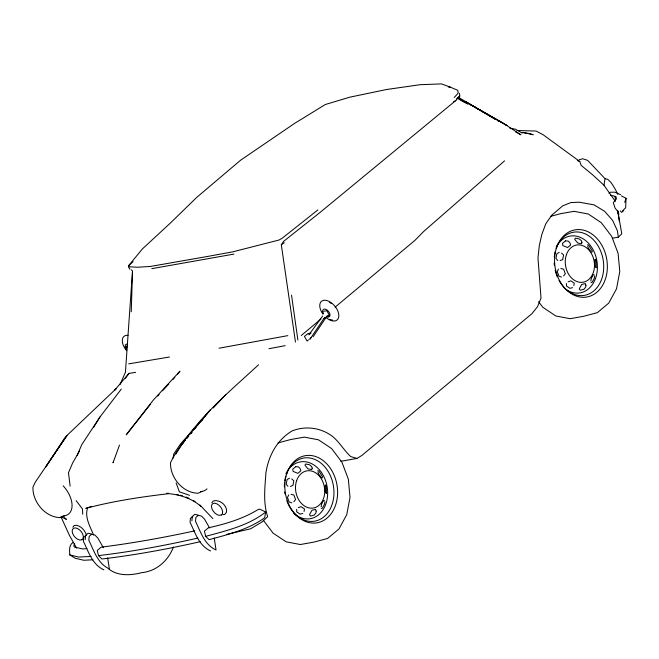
<?xml version="1.0" encoding="UTF-8"?>
<svg xmlns="http://www.w3.org/2000/svg" width="659" height="659" viewBox="0 0 659 659"><rect width="100%" height="100%" fill="white"/><g stroke="black" fill="none" stroke-linecap="round" stroke-linejoin="round"><path stroke-width="0.99" d="M621.338 195.847L626.05 198.285L625.646 207.832L622.598 210.765M131.248 311.756L132.5 271.203L131.446 269.844M132.5 271.203L125.441 372.236L119.946 384.691M85.192 539.713L85.629 535.454L88.067 533.263L91.659 534.045M191.884 520.783L192.313 516.524L194.751 514.333L198.351 515.116M577.333 160.549L579.805 161.529L581.172 165.376L592.787 174.948L603.974 185.245L615.086 201.02M321.114 506.911L321.493 504.316L323.569 500.519L324.5 500.7M590.868 281.096L591.255 278.502L593.331 274.704L594.261 274.877M326.477 493.616L326.312 486.919L325.678 485.016M596.238 267.801L596.074 261.104L595.439 259.201M173.078 458.112L173.704 454.109L180.574 443.853L202.939 418.935L201.646 420.483M265.659 512.027L264.687 517.76C248.369 529.506 228.253 534.49 209.117 539.663L205.674 536.41L204.43 531.105L208.318 527.851C225.765 523.913 243.278 518.79 258.583 509.259L260 509.209L265.659 512.027C248.583 525.52 226.737 530.635 206.152 536.228L205.674 536.41M304.054 511.466L304.499 508.954L301.023 506.639L298.37 507.677M573.816 285.652L574.261 283.139L570.785 280.825L568.132 281.863M603.974 185.245L605.011 178.63L587.606 160.343L582.721 158.753L579.154 159.733M91.486 506.31L87.639 507.768C84.393 517.307 90.126 526.393 93.594 534.951M324.945 501.771L324.442 504.341L322.366 508.138L321.271 508.501M594.706 275.956L594.204 278.526L592.128 282.324L591.032 282.678M129.938 269.333L128.513 266.73L128.769 265.519L142.328 248.995L170.038 223.36L196.58 197.535L240.683 160.137L294.68 123.348L325.332 104.509L349.69 97.203L386.676 89.492L420.178 84.698L441.489 83.899L450.286 87.145L457.791 90.291L458.178 93.108L454.208 97.524M325.184 485.238L325.233 491.441L325.908 493.171M594.945 259.415L594.995 265.626L595.67 267.356M624.707 202.395L626.05 198.285M74.656 543.477L73.783 546.006L74.451 547.11L82.877 548.963L86.963 548.593M119.493 445.097L113.002 462.816L113.373 461.835M77.095 455.624L81.716 444.743L99.946 417.007L121.281 389.123M288.733 494.893L287.472 497.446L289.177 501.96L291.756 502.891M558.494 269.07L557.234 271.623L558.939 276.146L561.517 277.077M173.441 547.028C168.267 560.661 156.471 571.304 141.644 572.671C130.919 575.488 118.118 576.246 108.892 569.137M175.978 454.01C196.506 418.704 228.953 392.138 258.55 364.765M79.607 450.904L72.614 463.005L68.487 472.783L70.126 486.087M93.553 427.469L99.946 417.007M309.771 339.55L323.866 318.561L325.2 317.44M313.124 336.749L327.21 315.76M295.471 342.062L281.311 244.794L283.675 241.301L319.475 212.923L455.839 100.498L459.801 96.082L459.422 93.257M72.852 527.216L74.022 525.602L76.386 525.272C81.255 526.236 84.805 530.33 86.42 534.853M322.721 315.958L308.873 334.83L311.015 333.042L307.844 333.602L304.442 336.444L307.127 341.049L308.519 339.879M125.334 378.282L129.032 373.373L135.597 372.368M293.856 501.738L295.57 499.514L293.865 495L291.072 494.349M563.618 275.915L565.331 273.699L563.626 269.185L560.834 268.534M211.786 502.817L213.203 501.005C219.62 499.052 227.742 505.494 226.441 512.331L224.851 514.292L222.882 514.728M150.343 404.379L126.207 434.841L153.25 400.153L179.948 371.19L177.403 374.254M185.459 439.784C179.693 446.827 174.503 454.479 170.524 462.659C169.956 477.553 182.914 493.179 198.219 493.212L202.115 491.4M186.736 438.21L188.647 435.854M189.924 434.281L191.835 431.925M193.112 430.36L210.155 410.12L201.086 421.06M185.533 439.808L180.994 445.278L185.508 439.858M186.827 438.251L188.771 435.904M190.715 433.564L192.008 431.999M193.952 429.652L195.896 427.312M197.198 425.747L199.784 422.625M187.453 437.535L188.738 435.978M190.673 433.655L191.967 432.106M194.545 429.009L195.838 427.46M129.032 373.373L114.715 390.128L116.083 388.744L67.061 435.368L64.277 438.63L45.71 466.984L67.061 435.368L35.289 482.149L32.95 487.067C32.382 501.96 45.339 517.587 60.644 517.62L64.533 515.808M157.765 396.043L159.132 394.543M162.551 390.803L168.696 384.065M172.798 379.576L174.849 377.327M213.277 407.921L225.683 394.7M612.368 238.237L618.364 237.174L621.783 233.821L617.681 210.287M73.198 542.349C68.758 544.944 69.508 550.545 69.813 554.911L75.266 558.28L83.882 560.274L92.935 559.779M128.769 265.519L133.077 261.607M623.669 210.633L621.659 212.412L620.308 210.938M86.065 535.273L83.726 537.34L83.355 541.196C88.52 551.797 92.276 564.623 103.891 569.878M192.757 516.343L190.418 518.411L190.039 522.266C195.204 532.867 198.96 545.701 210.583 550.949M301.278 335.489L320.908 319.063M335.036 307.234L415.112 240.197L423.894 231.268L504.555 160.87M309.911 338.718L311.295 337.556M608.965 193.367L610.325 192.23L614.798 192.197L620.605 194.636M456.629 98.685L459.801 96.082M317.852 209.949L282.052 238.327L278.963 240.041L232.668 251.862L207.676 256.425L150.565 266.425L137.789 267.249L128.513 266.73M281.311 244.794L284.268 242.685M453.458 101.956L455.839 100.498M559.227 252.323L556.839 253.789L555.974 258.394L557.703 260.478M289.474 478.137L287.077 479.604L286.212 484.208L287.942 486.293M340.851 461.292L356.923 458.442L361.791 455.501L531.945 313.676L537.522 306.649L541.023 298.156L537.975 257.875L539.342 245.395L541.871 234.307L545.767 223.813L551.797 215.163L562.77 205.814L570.9 202.568L579.31 202.198L594.097 204.891L604.567 211.267L612.631 220.394L617.392 230.765L618.364 237.174M323.866 318.561L329.393 315.373L326.848 310.719L323.676 311.287M560.101 260.593L562.704 259.638L563.569 255.033L561.517 253.072M290.339 486.416L292.942 485.452L293.807 480.848L291.756 478.887M87.639 507.768L85.785 508.377C112.887 501.128 140.861 496.944 168.712 493.665C180.582 494.711 192.107 498.674 201.193 506.573M572.556 287.621L569.961 288.345L566.485 286.022L566.402 283.518M302.794 513.435L300.199 514.16L296.723 511.845L296.641 509.333M550.693 216.325L560.405 213.73L574.071 211.308L588.265 214.002L601.321 222.701L611.684 236.359L618.093 253.328L619.773 271.557L616.519 288.848L608.735 303.115L597.359 312.646L583.75 316.279L570.093 318.701L555.899 316.007L542.835 307.308L538.568 301.682M278.016 442.922L290.652 439.545L304.31 437.123L318.503 439.817L331.559 448.524L341.922 462.173L348.331 479.142L350.011 497.372L346.758 514.663L338.981 528.938L327.597 538.461L313.989 542.093L300.331 544.523L286.138 541.822L273.073 533.123L263.328 520.272M226.671 534.367L250.552 528.831L262.068 521.912L267.686 516.697C262.974 502.562 264.926 487.38 265.931 472.816C268.526 455.723 276.961 439.957 292.102 430.912C304.829 425.928 318.725 427.353 330.2 434.759C338.742 440.434 343.265 449.792 350.728 456.563L356.923 458.442M197.791 538.098C165.014 545.52 131.899 551.674 98.52 555.619L97.244 550.454L101.181 547.151C132.558 543.214 163.729 537.571 194.636 530.89M200.237 541.698C167.781 549.038 134.98 555.092 101.923 559.005L98.52 555.619M268.996 348.702L285.158 345.678M151.792 268.666L233.896 254.102M287.818 335.637L219.019 348.216M127.673 346.057L126.083 346.337L126.932 347.894M327.943 315.628L329.393 315.373M169.487 357.005L128.694 363.867M91.074 556.41L78.578 557.053L69.813 554.911M166.529 493.327L168.572 493.261M517.142 130.515L536.121 131.05L543.082 134.708L579.805 161.529M448.309 86.98L450.286 87.145M592.153 252.035L591.156 251.903L588.396 248.27L587.647 246.087M322.391 477.849L321.394 477.717L318.635 474.085L317.885 471.902M176.431 494.522L178.383 494.893M180.335 495.263L182.296 495.634M605.324 178.82L607.656 179.273L610.959 182.403A72.292 55.397 79.9 0 1 617.821 194.347M509.728 128.077L515.42 129.205L522.332 133.143M610.481 195.13L616 196.596L616.404 198.894L613.282 202.684L615.111 208.178L618.554 212.322M189.545 495.313L179.413 491.853L176.101 482.923M587.54 244.761L588.627 245.164L592.425 251.203M317.778 470.575L318.865 470.979L322.663 477.017M186.093 497.051L188.911 498.286M463.236 101.725L468.063 103.99L457.601 98.1M61.378 516.92L66.427 519.341L64.203 517.562M458.302 97.219L495.716 119.51M515.577 131.825L520.907 134.815L503.229 123.233L468.879 103.718L507.043 125.548L465.122 101.371L494.794 119.015M497.454 120.548L499.192 121.594M457.461 98.15L462.412 101.214M193.482 500.502L195.089 501.623M199.908 505L212.89 518.625M617.689 212.7L619.073 214.224M76.147 500.659L82.523 509.045L82.704 514.267M209.562 527.925L204.545 519.152L201.572 516.088L198.219 515.379L195.88 517.439L195.509 521.294C200.674 531.895 204.43 544.729 216.045 549.985L214.208 537.958M103.372 547.728L97.861 538.082L94.88 535.017L91.535 534.309L89.187 536.368L88.817 540.223C93.982 550.825 97.738 563.659 109.361 568.915L107.672 557.885M76.609 548.107L69.492 535.462L60.892 516.631M617.887 211.597L619.312 221.276M291.525 295.133L297.884 340.044M615.069 196.39L615.539 201.044M206.975 488.879A23.526 13.831 50.1 0 1 200.394 491.573M63.198 485.815A23.526 13.831 50.1 0 1 62.811 515.981M126.676 349.814A4.704 2.768 50.1 0 1 125.202 345.81A4.704 2.768 50.1 0 1 127.401 344.122M126.726 350.712A12.167 7.15 50.1 0 1 122.302 339.978A12.167 7.15 50.1 0 1 128.027 335.307M286.344 474.414A32.044 24.556 79.9 0 1 322.523 464.488A32.044 24.556 79.9 0 1 327.589 513.015A32.044 24.556 79.9 0 1 289.746 507.084M289.276 506.244A32.044 24.556 79.9 0 1 286.822 500.807M284.985 493.986A32.044 24.556 79.9 0 1 284.672 491.968M284.334 486.886A32.044 24.556 79.9 0 1 284.507 482.94M284.746 480.971A32.044 24.556 79.9 0 1 285.767 476.202M289.046 468.829A28.839 22.101 79.9 0 1 319.426 469.826A28.839 22.101 79.9 0 1 323.602 508.855A28.839 22.101 79.9 0 1 293.815 513.386M285.948 473.796A28.839 22.101 79.9 0 1 288.469 469.57M556.097 248.6A32.044 24.556 79.9 0 1 589.747 236.548A32.044 24.556 79.9 0 1 600.711 281.533A32.044 24.556 79.9 0 1 566.04 289.375M564.672 288.082A32.044 24.556 79.9 0 1 559.038 280.429M557.316 276.871A32.044 24.556 79.9 0 1 555.15 270.141M554.318 265.132A32.044 24.556 79.9 0 1 554.153 263.098M554.268 257.117A32.044 24.556 79.9 0 1 555.282 251.31M556.163 247.076A28.839 22.101 79.9 0 1 586.584 241.375A28.839 22.101 79.9 0 1 594.451 280.989A28.839 22.101 79.9 0 1 564.326 288.205M323.363 313.626A4.704 2.768 50.1 0 1 324.879 309.087A4.704 2.768 50.1 0 1 329.97 314.351A4.704 2.768 50.1 0 1 326.189 316.542M323.042 314.252A12.167 7.15 50.1 0 1 325.068 300.24A12.167 7.15 50.1 0 1 338.817 315.076A12.167 7.15 50.1 0 1 326.098 317.556M332.77 320.15A11.187 6.582 50.1 0 1 329.904 319.318M323.248 313.552A11.187 6.582 50.1 0 1 322.21 311.88M329.64 302.432A11.187 6.582 50.1 0 1 331.197 303.437M316.155 511.054L315.908 512.99L314.129 515.099L310.504 516.063L309.491 514.704L311.938 510.321L315.554 509.349L316.155 511.054M585.917 285.24L585.67 287.176L583.89 289.285L580.266 290.248L579.253 288.889L581.699 284.499L585.316 283.535L585.917 285.24M312.193 468.121L311.781 469.57L308 468.854L304.928 465.205L305.595 463.994L309.368 464.71L311.616 466.473L312.193 468.121M581.955 242.298L581.535 243.756L577.762 243.031L574.689 239.39L575.356 238.171L579.129 238.896L581.378 240.659L581.955 242.298M295.726 466.679L292.695 469.216L293.14 471.407L297.852 473.343L300.883 470.806L300.092 468.524L298.511 466.918L295.726 466.679M565.488 240.864L562.457 243.402L562.901 245.593L567.613 247.52L570.645 244.991L569.854 242.71L568.272 241.103L565.488 240.864M81.996 539.713L79.986 540.067A7.134 4.193 50.1 0 1 72.169 531.253A7.134 4.193 50.1 0 1 79.632 529.935A7.134 4.193 50.1 0 1 81.996 539.713M221.309 515L219.299 515.354A7.134 4.193 50.1 0 1 211.481 506.54A7.134 4.193 50.1 0 1 218.936 505.214A7.134 4.193 50.1 0 1 221.309 515M529.597 133.571L522.2 132.385L533.197 134.733L529.597 133.571M286.937 473.08A34.087 26.121 79.9 0 0 314.318 523.106A34.087 26.121 79.9 0 0 332.342 471.547A34.087 26.121 79.9 0 0 286.937 473.08M296.674 480.493A18.872 14.465 79.9 0 0 311.839 508.188A18.872 14.465 79.9 0 0 321.814 479.637A18.872 14.465 79.9 0 0 296.674 480.493M556.69 247.265A34.087 26.121 79.9 0 0 584.08 297.291A34.087 26.121 79.9 0 0 602.104 245.733A34.087 26.121 79.9 0 0 556.69 247.265M566.427 254.671A18.872 14.465 79.9 0 0 581.592 282.373A18.872 14.465 79.9 0 0 591.576 253.822A18.872 14.465 79.9 0 0 566.427 254.671"/></g></svg>
